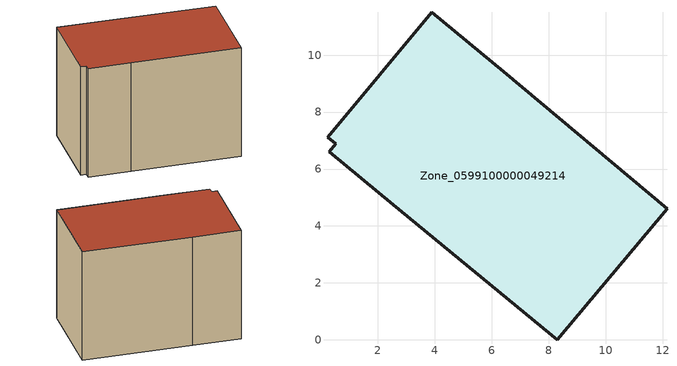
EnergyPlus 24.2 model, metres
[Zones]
Zone_0599100000049214
 floor ground (C_G): 8.3,0 2.53,4.74 0.29,6.6 0.52,6.89 0.23,7.11 3.89,11.51 6.42,9.41 12.15,4.61 z0
 wall outside (C_F): 2.53,4.74 8.3,0 12.15,4.61 6.42,9.41 3.89,11.51 0.23,7.11 0.52,6.89 0.29,6.6 2.53,4.74 z0:7.99
 roof outside (C_R): 0.52,6.89 0.29,6.6 2.53,4.74 8.3,0 12.15,4.61 6.42,9.41 3.89,11.51 0.23,7.11 z7.99
[BUILDING]
Pand.0599100000049214: North Axis=0; Terrain=City; Loads Convergence Tolerance Value=0.04; Temperature Convergence Tolerance Value=0.4; Solar Distribution=FullExterior; Maximum Number of Warmup Days=25; Minimum Number of Warmup Days=1
[Site:Location]
Rotterdam.The.Hague.AP_ZH_NLD Design_Conditions: Latitude=51.96; Longitude=4.45; Time Zone=1; Elevation=-4.5
[SITE:GROUNDTEMPERATURE:BUILDINGSURFACE]
18, 18, 18, 18, 18, 18, 18, 18, 18, 18, 18, 18
[MATERIAL] Thermal Absorptance=0.9; Solar Absorptance=0.7; Visible Absorptance=0.7
Name | Roughness | Thickness | Conductivity | Density | Specific Heat
G.TI.1946-1964 | MediumSmooth | 0.15 | 1 | 540 | 1210
F.TI.1946-1964 | Rough | 0.3 | 0.857143 | 1920 | 840
R.TI.1946-1964 | MediumRough | 0.2 | 0.277778 | 1500 | 1000
[CONSTRUCTION]
C_G: G.TI.1946-1964
C_F: F.TI.1946-1964
C_R: R.TI.1946-1964
[ZONE]
Zone_0599100000049214: Type=1; Multiplier=1; Ceiling Height=Autocalculate; Volume=Autocalculate; Floor Area=autocalculate; Part of Total Floor Area=Yes
[ZONEINFILTRATION:DESIGNFLOWRATE]
Infil_Zone_0599100000049214: Zone or ZoneList or Space or SpaceList=Zone_0599100000049214; Schedule=AlwaysOn; Design Flow Rate Calculation Method=Flow/Area; Flow Rate per Floor Area=0.003; Constant Term Coefficient=1; Temperature Term Coefficient=0; Velocity Term Coefficient=0; Velocity Squared Term Coefficient=0
[HVACTEMPLATE:ZONE:IDEALLOADSAIRSYSTEM]
Zone_0599100000049214: Maximum Heating Supply Air Temperature=50; Minimum Cooling Supply Air Temperature=13; Maximum Heating Supply Air Humidity Ratio=0.0156; Minimum Cooling Supply Air Humidity Ratio=0.0077; Heating Limit=NoLimit; Cooling Limit=NoLimit; Dehumidification Control Type=ConstantSensibleHeatRatio; Cooling Sensible Heat Ratio=0.7; Dehumidification Setpoint=60; Humidification Control Type=None; Humidification Setpoint=30; Outdoor Air Method=None; Outdoor Air Flow Rate per Person=0.00944; Outdoor Air Flow Rate per Zone Floor Area=0; Outdoor Air Flow Rate per Zone=0; Demand Controlled Ventilation Type=None; Outdoor Air Economizer Type=NoEconomizer; Heat Recovery Type=None; Sensible Heat Recovery Effectiveness=0.7; Latent Heat Recovery Effectiveness=0.65
[ZONECONTROL:THERMOSTAT]
ThermostatControl_Zone_0599100000049214: Zone or ZoneList=Zone_0599100000049214; Control Type Schedule=DualSetpointControlType; Control 1=Thermostat_Zone_0599100000049214; Temperature Difference Between Cutout And Setpoint=0
[THERMOSTATSETPOINT:DUALSETPOINT]
Thermostat_Zone_0599100000049214: Heating Setpoint Temperature Schedule=HeatingSetpoint_Zone_0599100000049214; Cooling Setpoint Temperature Schedule=CoolingSetpoint_Zone_0599100000049214
[SCHEDULE:COMPACT]
HeatingSetpoint_Zone_0599100000049214: Through: 12/31, For: AllDays, Until: 24:00, 21
CoolingSetpoint_Zone_0599100000049214: Through: 12/31, For: AllDays, Until: 24:00, 24
DualSetpointControlType: Through: 12/31, For: AllDays, Until: 24:00, 4
AlwaysOn: Through: 12/31, For: AllDays, Until: 24:00, 1
